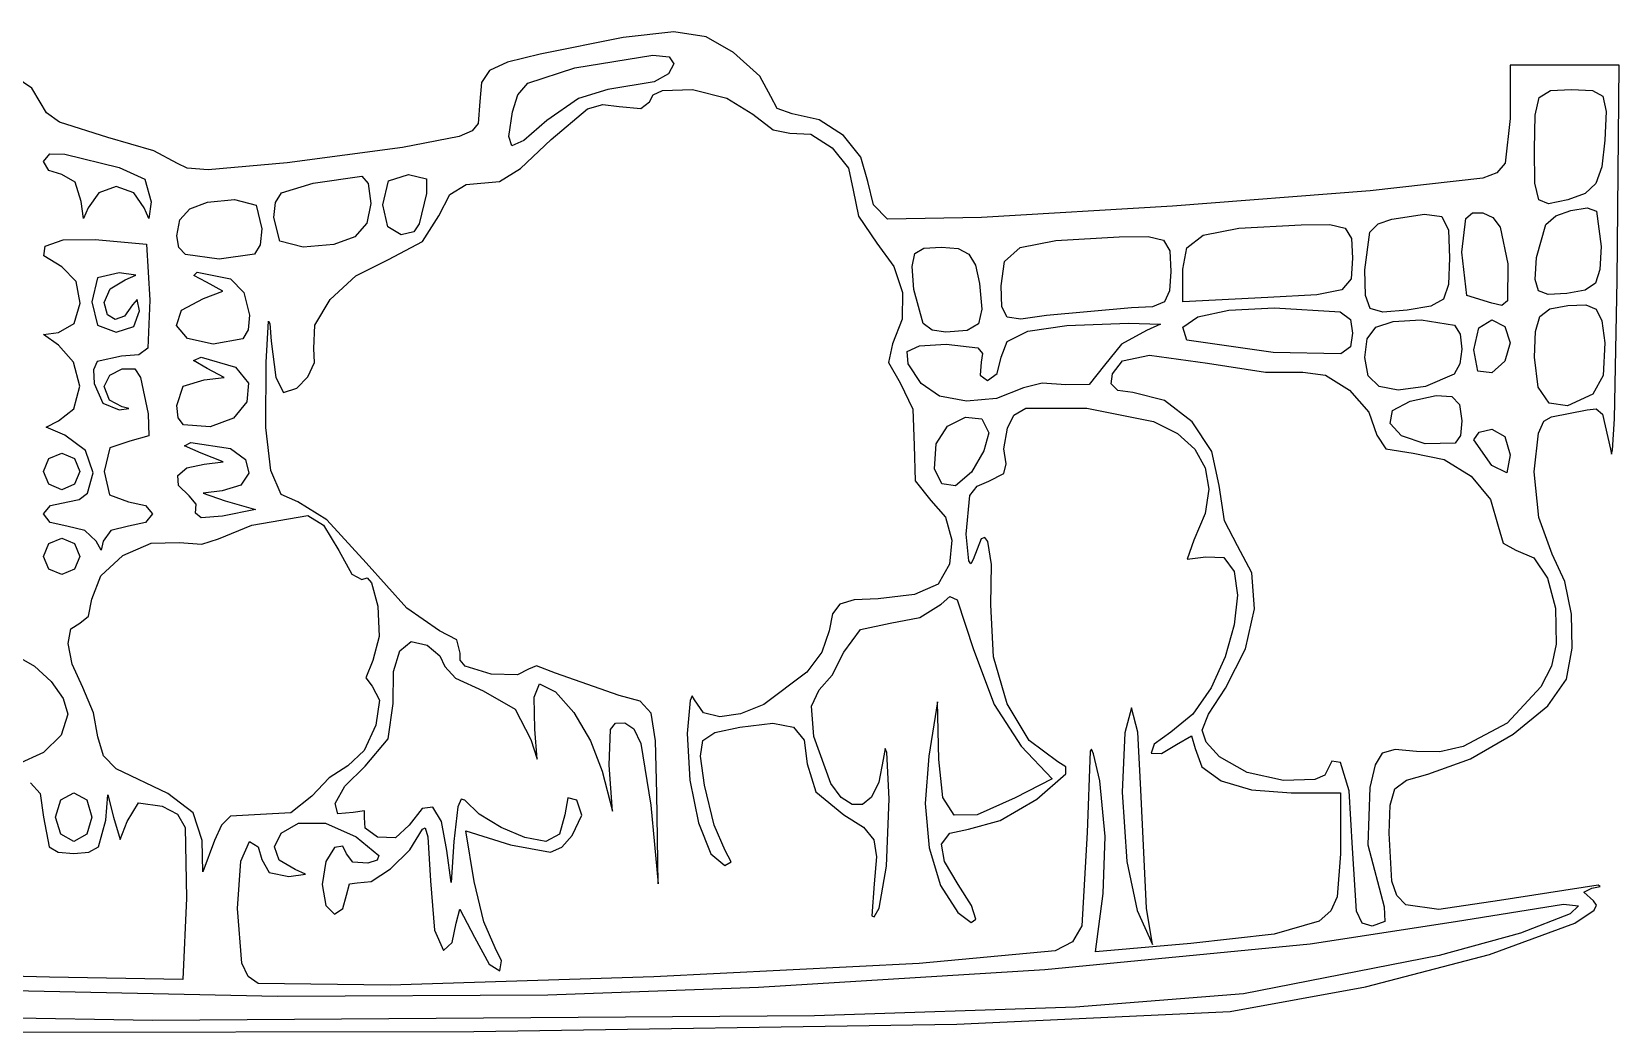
# Model space of a CAD drawing. Extents: x 1 to 276, y 11 to 133.
# Drawn here: x 229.32 to 275.52, y 14.91 to 44.01 of the extents above; entities that cross this region are included whole.
import ezdxf

# ---------------------------------------------------------------- set-up
doc = ezdxf.new("R2010")
doc.units = 0

msp = doc.modelspace()

# ---------------------------------------------------------------- linework, layer by layer
at = {"layer": 'Layer 1'}
for p, q in [((248.006197, 44.01132), (246.527649, 43.843128)), ((248.945921, 43.865386), (248.006197, 44.01132)), ((246.527649, 43.843128), (244.114262, 43.357138)), ((249.742835, 43.408996), (248.945921, 43.865386)), ((243.163498, 43.125412), (242.635108, 42.882607)), ((244.114262, 43.357138), (243.163498, 43.125412)), ((245.127441, 42.965554), (247.391746, 43.334516)), ((247.391746, 43.334516), (247.863598, 43.282409)), ((248.002934, 43.076679), (247.848649, 42.791469)), ((247.863598, 43.282409), (248.002934, 43.076679)), ((250.507173, 42.716096), (249.742835, 43.408996)), ((273.932117, 43.038932), (272.344616, 43.038932)), ((272.344616, 43.038932), (272.344616, 41.489531)), ((275.519618, 43.038932), (273.932117, 43.038932)), ((275.460351, 36.777123), (275.519618, 43.038932)), ((229.317152, 42.373126), (228.838049, 42.702619)), ((242.407351, 42.533374), (242.358486, 41.982362)), ((242.635108, 42.882607), (242.407351, 42.533374)), ((243.461408, 42.176318), (243.757383, 42.512367)), ((243.757383, 42.512367), (245.127441, 42.965554)), ((247.431698, 42.554744), (246.085233, 42.333376)), ((247.848649, 42.791469), (247.431698, 42.554744)), ((250.825158, 42.132998), (250.507173, 42.716096)), ((229.5597, 41.967545), (229.317152, 42.373126)), ((243.306753, 41.684264), (243.461408, 42.176318)), ((245.233494, 42.068572), (244.311112, 41.432028)), ((246.085233, 42.333376), (245.233494, 42.068572)), ((247.297378, 41.973895), (247.398827, 42.181641)), ((247.398827, 42.181641), (247.672078, 42.306135)), ((247.672078, 42.306135), (248.547403, 42.327555)), ((248.547403, 42.327555), (249.550191, 42.08254)), ((249.550191, 42.08254), (250.30728, 41.615473)), ((251.009352, 41.776163), (250.825158, 42.132998)), ((273.070098, 41.587151), (273.193179, 42.103453)), ((273.193179, 42.103453), (273.514367, 42.301328)), ((273.514367, 42.301328), (274.128614, 42.333376)), ((274.128614, 42.333376), (274.737349, 42.304514)), ((274.737349, 42.304514), (275.04641, 42.133439)), ((275.04641, 42.133439), (275.139108, 41.693415)), ((229.741838, 41.6536), (229.5597, 41.967545)), ((230.12172, 41.38136), (229.741838, 41.6536)), ((242.358486, 41.982362), (242.309147, 41.342963)), ((243.201697, 40.961384), (243.306753, 41.684264)), ((244.433173, 40.877108), (245.490273, 41.773606)), ((245.490273, 41.773606), (245.934056, 41.89172)), ((245.934056, 41.89172), (246.416139, 41.835606)), ((246.416139, 41.835606), (247.047258, 41.779206)), ((247.047258, 41.779206), (247.297378, 41.973895)), ((250.30728, 41.615473), (250.890334, 41.155847)), ((251.452045, 41.62782), (251.009352, 41.776163)), ((252.235746, 41.451712), (251.452045, 41.62782)), ((273.050172, 40.599825), (273.070098, 41.587151)), ((275.139108, 41.693415), (275.098754, 40.857706)), ((231.532788, 40.931436), (230.12172, 41.38136)), ((242.134518, 41.131499), (241.759513, 40.960276)), ((242.309147, 41.342963), (242.134518, 41.131499)), ((244.311112, 41.432028), (243.642857, 40.850578)), ((250.890334, 41.155847), (251.379725, 41.059495)), ((252.941429, 40.993922), (252.235746, 41.451712)), ((272.344616, 41.489531), (272.20055, 40.187648)), ((232.872771, 40.551274), (231.532788, 40.931436)), ((241.759513, 40.960276), (240.107162, 40.642809)), ((243.293392, 40.688593), (243.201697, 40.961384)), ((243.642857, 40.850578), (243.293392, 40.688593)), ((243.538043, 40.032734), (244.433173, 40.877108)), ((251.379725, 41.059495), (251.987126, 41.030672)), ((251.987126, 41.030672), (252.615991, 40.63841)), ((253.451254, 40.36025), (252.941429, 40.993922)), ((275.098754, 40.857706), (275.008432, 40.08112)), ((229.658478, 40.240344), (229.839894, 40.457126)), ((229.813921, 39.974482), (229.658478, 40.240344)), ((229.839894, 40.457126), (230.275839, 40.449541)), ((230.275839, 40.449541), (231.86334, 40.066425)), ((233.561614, 40.180372), (232.872771, 40.551274)), ((236.749669, 40.199069), (234.450791, 39.997236)), ((240.107162, 40.642809), (236.749669, 40.199069)), ((252.615991, 40.63841), (253.088422, 40.042353)), ((253.647382, 39.656497), (253.451254, 40.36025)), ((273.066521, 39.608541), (273.050172, 40.599825)), ((230.187645, 39.86393), (229.813921, 39.974482)), ((230.577068, 39.636653), (230.187645, 39.86393)), ((231.86334, 40.066425), (232.610392, 39.724494)), ((233.838886, 40.040765), (233.561614, 40.180372)), ((234.450791, 39.997236), (233.838886, 40.040765)), ((237.507788, 39.608872), (238.9189, 39.807486)), ((238.9189, 39.807486), (239.105829, 39.599347)), ((239.69876, 39.671137), (240.279565, 39.86393)), ((240.279565, 39.86393), (240.801456, 39.734901)), ((240.801456, 39.734901), (240.808732, 39.305835)), ((242.933161, 39.65826), (243.538043, 40.032734)), ((253.088422, 40.042353), (253.226518, 39.402144)), ((271.550865, 39.753863), (268.271188, 39.383457)), ((271.9593, 39.906842), (271.550865, 39.753863)), ((272.20055, 40.187648), (271.9593, 39.906842)), ((275.008432, 40.08112), (274.838139, 39.596965)), ((230.757734, 39.07018), (230.577068, 39.636653)), ((231.266043, 39.329736), (230.959876, 38.893791)), ((231.775146, 39.511152), (231.266043, 39.329736)), ((232.284249, 39.329736), (231.775146, 39.511152)), ((232.590416, 38.893791), (232.284249, 39.329736)), ((232.610392, 39.724494), (232.792558, 39.063477)), ((236.408097, 39.044614), (236.581702, 39.328589)), ((236.581702, 39.328589), (237.507788, 39.608872)), ((239.105829, 39.599347), (239.183484, 39.019732)), ((239.536262, 38.981985), (239.69876, 39.671137)), ((240.808732, 39.305835), (240.594596, 38.42389)), ((241.162216, 38.656724), (241.483773, 39.275981)), ((241.483773, 39.275981), (241.955614, 39.564774)), ((241.955614, 39.564774), (242.933161, 39.65826)), ((253.226518, 39.402144), (253.379006, 38.642965)), ((253.816274, 38.974092), (253.647382, 39.656497)), ((268.271188, 39.383457), (262.52116, 38.939563)), ((273.174614, 39.12195), (273.066521, 39.608541)), ((274.528543, 39.309793), (274.020311, 39.124155)), ((274.838139, 39.596965), (274.528543, 39.309793)), ((230.824806, 38.583787), (230.757734, 39.07018)), ((230.959876, 38.893791), (230.824806, 38.583787)), ((232.72575, 38.57898), (232.590416, 38.893791)), ((232.792558, 39.063477), (232.72575, 38.57898)), ((233.627776, 38.54045), (233.915318, 38.860188)), ((233.915318, 38.860188), (234.433642, 39.050148)), ((234.433642, 39.050148), (235.214731, 39.130505)), ((235.214731, 39.130505), (235.843646, 38.969505)), ((235.843646, 38.969505), (236.008482, 38.276429)), ((236.36126, 38.606982), (236.408097, 39.044614)), ((239.183484, 39.019732), (239.071008, 38.442439)), ((239.677417, 38.335167), (239.536262, 38.981985)), ((254.22488, 38.561826), (253.816274, 38.974092)), ((262.52116, 38.939563), (256.954488, 38.60481)), ((273.463021, 39.005379), (273.174614, 39.12195)), ((274.020311, 39.124155), (273.463021, 39.005379)), ((274.108506, 38.807713), (274.589508, 38.886988)), ((274.589508, 38.886988), (274.854543, 38.789456)), ((233.539036, 38.070759), (233.627776, 38.54045)), ((236.536943, 37.924312), (236.36126, 38.606982)), ((239.071008, 38.442439), (238.719449, 38.047079)), ((240.594596, 38.42389), (240.439153, 38.195158)), ((240.693462, 37.911171), (241.162216, 38.656724)), ((253.379006, 38.642965), (253.911965, 37.864737)), ((256.954488, 38.60481), (254.22488, 38.561826)), ((264.450012, 38.297491), (266.259195, 38.399901)), ((266.259195, 38.399901), (267.098151, 38.407017)), ((267.098151, 38.407017), (267.54635, 38.299668)), ((268.262886, 38.181532), (268.505079, 38.426382)), ((268.505079, 38.426382), (268.905031, 38.556535)), ((268.905031, 38.556535), (269.851468, 38.709833)), ((269.851468, 38.709833), (270.35142, 38.637277)), ((270.35142, 38.637277), (270.547102, 38.24345)), ((270.933504, 37.596626), (271.056712, 38.58242)), ((271.056712, 38.58242), (271.245746, 38.743248)), ((271.245746, 38.743248), (271.550865, 38.740332)), ((271.550865, 38.740332), (271.837795, 38.60949)), ((271.837795, 38.60949), (272.049517, 38.329654)), ((273.114025, 37.443167), (273.386899, 38.402988)), ((273.386899, 38.402988), (273.676099, 38.653438)), ((273.676099, 38.653438), (274.108506, 38.807713)), ((274.854543, 38.789456), (274.990451, 37.763137)), ((229.708837, 37.775176), (230.232988, 37.955076)), ((230.232988, 37.955076), (231.157784, 37.96422)), ((231.157784, 37.96422), (232.657091, 37.829459)), ((233.593898, 37.738277), (233.539036, 38.070759)), ((236.008482, 38.276429), (235.967709, 37.812691)), ((237.214277, 37.747262), (236.536943, 37.924312)), ((238.719449, 38.047079), (238.107605, 37.819929)), ((240.065429, 38.10004), (239.677417, 38.335167)), ((239.700304, 37.390251), (240.693462, 37.911171)), ((240.439153, 38.195158), (240.065429, 38.10004)), ((258.083036, 37.73465), (259.119807, 37.943803)), ((259.119807, 37.943803), (260.967525, 38.047123)), ((260.967525, 38.047123), (261.810351, 38.054631)), ((261.810351, 38.054631), (262.25812, 37.945259)), ((262.25812, 37.945259), (262.435418, 37.635464)), ((262.932835, 37.727148), (263.408882, 38.098673)), ((263.408882, 38.098673), (264.450012, 38.297491)), ((267.54635, 38.299668), (267.725798, 37.998313)), ((267.725798, 37.998313), (267.758502, 37.423412)), ((268.11128, 37.08792), (268.262886, 38.181532)), ((270.547102, 38.24345), (270.580726, 37.432937)), ((272.049517, 38.329654), (272.28041, 37.256195)), ((229.666625, 37.491096), (229.708837, 37.775176)), ((230.187645, 37.169412), (229.666625, 37.491096)), ((232.657091, 37.829459), (232.748813, 36.201036)), ((233.78823, 37.531009), (233.593898, 37.738277)), ((234.773759, 37.394484), (233.78823, 37.531009)), ((235.796859, 37.545738), (234.773759, 37.394484)), ((235.967709, 37.812691), (235.796859, 37.545738)), ((238.107605, 37.819929), (237.214277, 37.747262)), ((253.911965, 37.864737), (254.411422, 37.183732)), ((254.937838, 37.186626), (255.015146, 37.5576)), ((255.015146, 37.5576), (255.281433, 37.714724)), ((255.281433, 37.714724), (255.794742, 37.747262)), ((255.794742, 37.747262), (256.279547, 37.704896)), ((256.279547, 37.704896), (256.591844, 37.545914)), ((256.591844, 37.545914), (256.781374, 37.222494)), ((257.628614, 37.32481), (258.083036, 37.73465)), ((262.435418, 37.635464), (262.466832, 37.041706)), ((262.818904, 37.106617), (262.932835, 37.727148)), ((270.580726, 37.432937), (270.553, 36.664454)), ((271.080965, 36.33615), (270.933504, 37.596626)), ((273.076658, 36.807621), (273.114025, 37.443167)), ((274.990451, 37.763137), (274.959136, 37.0961)), ((230.605119, 36.750405), (230.187645, 37.169412)), ((231.86334, 37.000784), (231.233103, 36.851603)), ((232.349733, 36.933712), (231.86334, 37.000784)), ((234.038217, 36.920527), (234.12747, 37.017012)), ((234.12747, 37.017012), (235.097609, 36.82757)), ((238.752632, 36.909905), (239.700304, 37.390251)), ((254.411422, 37.183732), (254.660384, 36.423286)), ((254.991466, 36.512539), (254.937838, 37.186626)), ((256.781374, 37.222494), (256.897878, 36.686811)), ((257.52794, 36.619431), (257.628614, 37.32481)), ((262.466832, 37.041706), (262.433638, 36.472014)), ((262.817846, 36.159761), (262.818904, 37.106617)), ((267.758502, 37.423412), (267.719509, 36.827052)), ((268.133202, 36.338272), (268.11128, 37.08792)), ((272.28041, 37.256195), (272.264579, 36.183)), ((274.959136, 37.0961), (274.824072, 36.702775)), ((230.721266, 36.113415), (230.605119, 36.750405)), ((231.233103, 36.851603), (231.06959, 36.159761)), ((231.422368, 36.134008), (231.603784, 36.536704)), ((231.603784, 36.536704), (232.039729, 36.798642)), ((232.039729, 36.798642), (232.349733, 36.933712)), ((234.401931, 36.7235), (234.038217, 36.920527)), ((234.881048, 36.464164), (234.401931, 36.7235)), ((235.097609, 36.82757), (235.49175, 36.428313)), ((237.997709, 36.224804), (238.752632, 36.909905)), ((255.261826, 35.521056), (254.991466, 36.512539)), ((256.897878, 36.686811), (256.96947, 35.941143)), ((257.553472, 36.010442), (257.52794, 36.619431)), ((267.448675, 36.50857), (266.715216, 36.360878)), ((267.719509, 36.827052), (267.448675, 36.50857)), ((270.553, 36.664454), (270.403896, 36.23649)), ((273.166721, 36.474395), (273.076658, 36.807621)), ((274.824072, 36.702775), (274.523577, 36.498494)), ((275.377228, 32.751705), (275.460351, 36.777123)), ((230.548553, 35.528878), (230.721266, 36.113415)), ((231.06959, 36.159761), (231.228296, 35.476298)), ((231.517061, 35.77778), (231.422368, 36.134008)), ((232.247163, 36.071567), (232.015746, 35.74001)), ((232.3836, 36.220439), (232.247163, 36.071567)), ((232.452833, 35.895178), (232.3836, 36.220439)), ((232.748813, 36.201036), (232.69453, 34.809459)), ((233.672303, 35.912067), (234.313736, 36.252189)), ((234.313736, 36.252189), (234.881048, 36.464164)), ((235.49175, 36.428313), (235.655704, 35.769236)), ((237.551423, 35.473492), (237.997709, 36.224804)), ((254.660384, 36.423286), (254.648467, 35.650669)), ((262.28277, 36.152617), (261.937301, 36.012212)), ((262.433638, 36.472014), (262.28277, 36.152617)), ((265.28835, 36.276883), (262.817846, 36.159761)), ((266.715216, 36.360878), (265.28835, 36.276883)), ((268.272632, 35.963043), (268.133202, 36.338272)), ((270.403896, 36.23649), (270.034526, 36.027602)), ((271.810863, 36.112842), (271.080965, 36.33615)), ((272.10395, 36.050538), (271.810863, 36.112842)), ((272.264579, 36.183), (272.10395, 36.050538)), ((273.450922, 36.364411), (273.166721, 36.474395)), ((273.99597, 36.398592), (273.450922, 36.364411)), ((273.499633, 35.947416), (274.020311, 36.048283)), ((274.523577, 36.498494), (273.99597, 36.398592)), ((274.020311, 36.048283), (274.543294, 36.072272)), ((274.543294, 36.072272), (274.850839, 35.946507)), ((231.743616, 35.644264), (231.517061, 35.77778)), ((232.015746, 35.74001), (231.743616, 35.644264)), ((232.28835, 35.439653), (232.452833, 35.895178)), ((233.528585, 35.470609), (233.672303, 35.912067)), ((235.655704, 35.769236), (235.614264, 35.340864)), ((236.138657, 34.395871), (236.209345, 35.59633)), ((236.209345, 35.59633), (236.246359, 35.528503)), ((254.648467, 35.650669), (254.365285, 34.933152)), ((256.96947, 35.941143), (256.870274, 35.515191)), ((257.706269, 35.713365), (257.553472, 36.010442)), ((258.100631, 35.653684), (257.706269, 35.713365)), ((258.850857, 35.756889), (258.100631, 35.653684)), ((261.320303, 35.979491), (258.850857, 35.756889)), ((261.937301, 36.012212), (261.320303, 35.979491)), ((262.822383, 35.418718), (263.25022, 35.716936)), ((263.25022, 35.716936), (264.159136, 35.912894)), ((264.159136, 35.912894), (265.486259, 35.983372)), ((265.486259, 35.983372), (267.398272, 35.866558)), ((267.398272, 35.866558), (267.694423, 35.644788)), ((267.694423, 35.644788), (267.758502, 35.246772)), ((268.640067, 35.857359), (268.272632, 35.963043)), ((268.433366, 35.416017), (268.936681, 35.584391)), ((269.346003, 35.916344), (268.640067, 35.857359)), ((268.936681, 35.584391), (269.757695, 35.630594)), ((270.034526, 36.027602), (269.346003, 35.916344)), ((269.757695, 35.630594), (270.723822, 35.478326)), ((271.428099, 35.397231), (271.815449, 35.630594)), ((271.815449, 35.630594), (272.189173, 35.434405)), ((273.078725, 35.296949), (273.207158, 35.730033)), ((273.207158, 35.730033), (273.499633, 35.947416)), ((274.850839, 35.946507), (275.013789, 35.599814)), ((275.013789, 35.599814), (275.102987, 34.961021)), ((229.65839, 35.206643), (230.09945, 35.267233)), ((230.09945, 34.896816), (229.65839, 35.206643)), ((230.09945, 35.267233), (230.548553, 35.528878)), ((231.228296, 35.476298), (231.775146, 35.277816)), ((231.775146, 35.277816), (232.28835, 35.439653)), ((233.848351, 35.088154), (233.528585, 35.470609)), ((235.614264, 35.340864), (235.457002, 35.083612)), ((236.246359, 35.528503), (236.284002, 35.013233)), ((237.529661, 34.79451), (237.551423, 35.473492)), ((255.524122, 35.330446), (255.261826, 35.521056)), ((255.920331, 35.277816), (255.524122, 35.330446)), ((256.540492, 35.322801), (255.920331, 35.277816)), ((256.870274, 35.515191), (256.540492, 35.322801)), ((257.703045, 35.003537), (258.303567, 35.29938)), ((258.303567, 35.29938), (259.442317, 35.467759)), ((259.442317, 35.467759), (261.232109, 35.538872)), ((261.761276, 35.319444), (261.037772, 34.923142)), ((261.232109, 35.538872), (262.171777, 35.506416)), ((262.171777, 35.506416), (261.761276, 35.319444)), ((262.938496, 35.041455), (262.822383, 35.418718)), ((267.758502, 35.246772), (267.701539, 34.844726)), ((268.180612, 35.080823), (268.433366, 35.416017)), ((270.723822, 35.478326), (270.891617, 35.219084)), ((270.891617, 35.219084), (270.933504, 34.776518)), ((271.286282, 34.759585), (271.428099, 35.397231)), ((272.189173, 35.434405), (272.344616, 34.962785)), ((273.050172, 34.548977), (273.078725, 35.296949)), ((230.535528, 34.396488), (230.09945, 34.896816)), ((232.69453, 34.809459), (232.433248, 34.61031)), ((234.59737, 34.925038), (233.848351, 35.088154)), ((235.457002, 35.083612), (234.59737, 34.925038)), ((236.284002, 35.013233), (236.421541, 33.954281)), ((237.544885, 34.387399), (237.529661, 34.79451)), ((254.365285, 34.933152), (254.251117, 34.390403)), ((254.795674, 34.707242), (255.153898, 34.87926)), ((254.821626, 34.356961), (254.795674, 34.707242)), ((255.153898, 34.87926), (255.929503, 34.925038)), ((255.929503, 34.925038), (256.851885, 34.813384)), ((256.851885, 34.813384), (256.98911, 34.650599)), ((257.52794, 34.550035), (257.703045, 35.003537)), ((261.037772, 34.923142), (260.536784, 34.309088)), ((265.44322, 34.680916), (262.938496, 35.041455)), ((267.413662, 34.64502), (265.44322, 34.680916)), ((267.701539, 34.844726), (267.413662, 34.64502)), ((268.11128, 34.53416), (268.180612, 35.080823)), ((270.933504, 34.776518), (270.883663, 34.353571)), ((271.407461, 34.134903), (271.286282, 34.759585)), ((272.344616, 34.962785), (272.189173, 34.431502)), ((275.102987, 34.961021), (275.056376, 34.011211)), ((230.716812, 33.698782), (230.535528, 34.396488)), ((231.219124, 34.418008), (231.114641, 34.175484)), ((231.930368, 34.57226), (231.219124, 34.418008)), ((231.587165, 34.023657), (231.950433, 34.211544)), ((232.433248, 34.61031), (231.930368, 34.57226)), ((231.950433, 34.211544), (232.315486, 34.204963)), ((232.315486, 34.204963), (232.485641, 33.954899)), ((234.027457, 34.450948), (234.244592, 34.541921)), ((234.420981, 34.219482), (234.027457, 34.450948)), ((234.244592, 34.541921), (235.249304, 34.260051)), ((234.913327, 33.955825), (234.420981, 34.219482)), ((235.249304, 34.260051), (235.620476, 33.791843)), ((236.133261, 32.504226), (236.138657, 34.395871)), ((237.355124, 33.9702), (237.544885, 34.387399)), ((254.251117, 34.390403), (254.587535, 33.802146)), ((255.198547, 33.776393), (254.821626, 34.356961)), ((256.95009, 34.395871), (256.92125, 34.022147)), ((256.98911, 34.650599), (256.95009, 34.395871)), ((257.413243, 34.067346), (257.52794, 34.550035)), ((260.536784, 34.309088), (260.095238, 33.755711)), ((260.775234, 34.062209), (261.064539, 34.439968)), ((261.064539, 34.439968), (261.85216, 34.607626)), ((261.85216, 34.607626), (263.534338, 34.367296)), ((263.534338, 34.367296), (265.220882, 34.112193)), ((268.214032, 34.001344), (268.11128, 34.53416)), ((270.883663, 34.353571), (270.713106, 34.053588)), ((272.189173, 34.431502), (271.815449, 34.091776)), ((273.157648, 33.676904), (273.050172, 34.548977)), ((231.114641, 34.175484), (231.13309, 33.77851)), ((231.13309, 33.77851), (231.38074, 33.204716)), ((231.422368, 33.690315), (231.587165, 34.023657)), ((232.485641, 33.954899), (232.702952, 32.896565)), ((233.726229, 33.700634), (234.332786, 33.891398)), ((234.332786, 33.891398), (234.913327, 33.955825)), ((235.620476, 33.791843), (235.577872, 33.246476)), ((236.421541, 33.954281), (236.643482, 33.513926)), ((237.031086, 33.645011), (237.355124, 33.9702)), ((254.587535, 33.802146), (254.95857, 33.035427)), ((255.735243, 33.413142), (255.198547, 33.776393)), ((256.92125, 34.022147), (257.137415, 33.866704)), ((257.137415, 33.866704), (257.413243, 34.067346)), ((258.725798, 33.794473), (258.181285, 33.658212)), ((259.410011, 33.736529), (258.725798, 33.794473)), ((260.095238, 33.755711), (259.410011, 33.736529)), ((260.73209, 33.769778), (260.775234, 34.062209)), ((260.929255, 33.580932), (260.73209, 33.769778)), ((265.220882, 34.112193), (266.315287, 34.10871)), ((266.315287, 34.10871), (266.969079, 34.024065)), ((266.969079, 34.024065), (267.67238, 33.58263)), ((268.532982, 33.688463), (268.214032, 34.001344)), ((270.713106, 34.053588), (269.883637, 33.692079)), ((271.815449, 34.091776), (271.407461, 34.134903)), ((275.056376, 34.011211), (274.750209, 33.467007)), ((230.546376, 33.046142), (230.716812, 33.698782)), ((231.577811, 33.299305), (231.422368, 33.690315)), ((231.951535, 33.102234), (231.577811, 33.299305)), ((233.539036, 33.137865), (233.726229, 33.700634)), ((236.643482, 33.513926), (237.031086, 33.645011)), ((256.521641, 33.26804), (255.735243, 33.413142)), ((257.392176, 33.347569), (256.521641, 33.26804)), ((258.181285, 33.658212), (257.392176, 33.347569)), ((261.360873, 33.513926), (260.929255, 33.580932)), ((262.28191, 33.281043), (261.360873, 33.513926)), ((263.088515, 32.668185), (262.28191, 33.281043)), ((267.67238, 33.58263), (268.234328, 32.946857)), ((269.08417, 33.58791), (268.532982, 33.688463)), ((268.920933, 32.990343), (269.434197, 33.270862)), ((269.883637, 33.692079), (269.08417, 33.58791)), ((269.434197, 33.270862), (270.193084, 33.430753)), ((270.193084, 33.430753), (270.650179, 33.405403)), ((270.650179, 33.405403), (270.874111, 33.168319)), ((273.478444, 33.204848), (273.157648, 33.676904)), ((274.750209, 33.467007), (274.010114, 33.134364)), ((230.09945, 32.695128), (230.546376, 33.046142)), ((231.38074, 33.204716), (231.86334, 33.01404)), ((231.86334, 33.01404), (232.143975, 33.052184)), ((232.143975, 33.052184), (231.951535, 33.102234)), ((232.702952, 32.896565), (232.726324, 32.25958)), ((233.580686, 32.78125), (233.539036, 33.137865)), ((235.577872, 33.246476), (235.185159, 32.77301)), ((254.95857, 33.035427), (254.997816, 31.980047)), ((257.71209, 32.479934), (257.898759, 32.860708)), ((257.898759, 32.860708), (258.249239, 33.060209)), ((258.249239, 33.060209), (260.025961, 33.06237)), ((260.025961, 33.06237), (261.96839, 32.677506)), ((268.234328, 32.946857), (268.464058, 32.279203)), ((268.849953, 32.614739), (268.920933, 32.990343)), ((270.874111, 33.168319), (270.933504, 32.693012)), ((273.326516, 32.680048), (273.550411, 32.80837)), ((274.010114, 33.134364), (273.478444, 33.204848)), ((273.550411, 32.80837), (274.585815, 33.013687)), ((274.585815, 33.013687), (274.848579, 33.045779)), ((274.848579, 33.045779), (275.0364, 32.886246)), ((275.0364, 32.886246), (275.261032, 31.867158)), ((229.739441, 32.513933), (230.09945, 32.695128)), ((230.275839, 32.275322), (229.739441, 32.513933)), ((233.730683, 32.575448), (233.580686, 32.78125)), ((234.506, 32.520503), (233.730683, 32.575448)), ((235.185159, 32.77301), (234.506, 32.520503)), ((236.272757, 31.2494), (236.133261, 32.504226)), ((255.640225, 32.020617), (255.973225, 32.539614)), ((255.973225, 32.539614), (256.490508, 32.798889)), ((256.490508, 32.798889), (256.966384, 32.75052)), ((256.966384, 32.75052), (257.175162, 32.346584)), ((257.175162, 32.346584), (257.026642, 31.819357)), ((257.607227, 31.876154), (257.71209, 32.479934)), ((261.96839, 32.677506), (262.663036, 32.323841)), ((263.660567, 31.804039), (263.088515, 32.668185)), ((269.181338, 32.256399), (268.849953, 32.614739)), ((270.933504, 32.693012), (270.897124, 32.270064)), ((271.286282, 32.145853), (271.441725, 32.364619)), ((271.441725, 32.364619), (271.815449, 32.455592)), ((271.815449, 32.455592), (272.194068, 32.24269)), ((273.167697, 32.332787), (273.326516, 32.680048)), ((275.320006, 31.836274), (275.377228, 32.751705)), ((230.879823, 31.830183), (230.275839, 32.275322)), ((231.585307, 31.910418), (231.422368, 31.220869)), ((232.169199, 32.102814), (231.585307, 31.910418)), ((232.726324, 32.25958), (232.169199, 32.102814)), ((233.764329, 31.964878), (233.951081, 32.067536)), ((234.244592, 31.750036), (233.764329, 31.964878)), ((233.951081, 32.067536), (235.097609, 31.888678)), ((235.097609, 31.888678), (235.541801, 31.566211)), ((254.997816, 31.980047), (255.030184, 30.95192)), ((255.587303, 31.294809), (255.640225, 32.020617)), ((262.663036, 32.323841), (263.165685, 31.872053)), ((268.464058, 32.279203), (268.728641, 31.882328)), ((268.728641, 31.882328), (269.522392, 31.750036)), ((269.87517, 32.027672), (269.181338, 32.256399)), ((270.748296, 32.043106), (269.87517, 32.027672)), ((270.897124, 32.270064), (270.748296, 32.043106)), ((271.815449, 31.397258), (271.286282, 32.145853)), ((272.194068, 32.24269), (272.344616, 31.706997)), ((273.044307, 31.207684), (273.167697, 32.332787)), ((229.658478, 31.220869), (229.813921, 31.594593)), ((229.813921, 31.594593), (230.187645, 31.750036)), ((230.187645, 31.750036), (230.561369, 31.594593)), ((230.561369, 31.594593), (230.716812, 31.220869)), ((231.10403, 31.180388), (230.879823, 31.830183)), ((233.829494, 31.327413), (234.332786, 31.432536)), ((234.891543, 31.502254), (234.244592, 31.750036)), ((234.332786, 31.432536), (234.891543, 31.502254)), ((235.541801, 31.566211), (235.634096, 31.167114)), ((257.026642, 31.819357), (256.669631, 31.200055)), ((257.677518, 31.44065), (257.607227, 31.876154)), ((257.609476, 31.163498), (257.677518, 31.44065)), ((263.165685, 31.872053), (263.470625, 31.329166)), ((263.877944, 30.817291), (263.660567, 31.804039)), ((269.522392, 31.750036), (270.420063, 31.565555)), ((270.420063, 31.565555), (271.212066, 31.081698)), ((272.344616, 31.706997), (272.245794, 31.179859)), ((275.261032, 31.867158), (275.290331, 31.723358)), ((275.290331, 31.723358), (275.320006, 31.836274)), ((229.813921, 30.847145), (229.658478, 31.220869)), ((230.716812, 31.220869), (230.561369, 30.847145)), ((230.93619, 30.59396), (231.10403, 31.180388)), ((231.422368, 31.220869), (231.581074, 30.537406)), ((233.572197, 31.102997), (233.829494, 31.327413)), ((233.586363, 30.813162), (233.572197, 31.102997)), ((235.634096, 31.167114), (235.399234, 30.820736)), ((236.574773, 30.553573), (236.272757, 31.2494)), ((255.806339, 30.86421), (255.587303, 31.294809)), ((256.669631, 31.200055), (256.19967, 30.806675)), ((257.171281, 30.941116), (257.609476, 31.163498)), ((263.470625, 31.329166), (263.572141, 30.702203)), ((271.212066, 31.081698), (271.776594, 30.402843)), ((272.245794, 31.179859), (271.815449, 31.397258)), ((273.178291, 29.885533), (273.044307, 31.207684)), ((230.187645, 30.691702), (229.813921, 30.847145)), ((230.561369, 30.847145), (230.187645, 30.691702)), ((230.701419, 30.408267), (230.93619, 30.59396)), ((231.581074, 30.537406), (232.127924, 30.338924)), ((233.897458, 30.511785), (233.586363, 30.813162)), ((234.100394, 30.273704), (233.897458, 30.511785)), ((234.861953, 30.656424), (234.308224, 30.59019)), ((234.308224, 30.59019), (234.950148, 30.36891)), ((235.399234, 30.820736), (234.861953, 30.656424)), ((237.056938, 30.338924), (236.574773, 30.553573)), ((255.030184, 30.95192), (255.486414, 30.373849)), ((256.19967, 30.806675), (255.806339, 30.86421)), ((256.510528, 29.401946), (256.619845, 30.520516)), ((256.619845, 30.520516), (256.828475, 30.790612)), ((256.828475, 30.790612), (257.171281, 30.941116)), ((263.572141, 30.702203), (263.46452, 29.998188)), ((264.033387, 29.790134), (263.877944, 30.817291)), ((229.658478, 29.986146), (229.865735, 30.235295)), ((229.865735, 30.235295), (230.364034, 30.338924)), ((230.364034, 30.338924), (230.701419, 30.408267)), ((232.127924, 30.338924), (232.626223, 30.235295)), ((232.626223, 30.235295), (232.83348, 29.986146)), ((234.084784, 30.012604), (234.100394, 30.273704)), ((235.832093, 30.116321), (234.872537, 29.925821)), ((234.950148, 30.36891), (235.832093, 30.116321)), ((237.906075, 29.818621), (237.056938, 30.338924)), ((255.486414, 30.373849), (255.910833, 29.892263)), ((271.776594, 30.402843), (271.991838, 29.633368)), ((229.85718, 29.736997), (229.658478, 29.986146)), ((230.334753, 29.633368), (229.85718, 29.736997)), ((230.86445, 29.503766), (230.334753, 29.633368)), ((232.127924, 29.633368), (231.621379, 29.503766)), ((232.626223, 29.736997), (232.127924, 29.633368)), ((232.83348, 29.986146), (232.626223, 29.736997)), ((234.245298, 29.872772), (234.084784, 30.012604)), ((234.872537, 29.925821), (234.245298, 29.872772)), ((234.755415, 29.26154), (235.726171, 29.655814)), ((235.726171, 29.655814), (237.348333, 29.938168)), ((237.348333, 29.938168), (237.80324, 29.659518)), ((237.80324, 29.659518), (238.253914, 28.921815)), ((239.052603, 28.560923), (237.906075, 29.818621)), ((255.910833, 29.892263), (256.095441, 29.223881)), ((263.46452, 29.998188), (263.142049, 29.224146)), ((264.407111, 29.053754), (264.033387, 29.790134)), ((271.991838, 29.633368), (272.143621, 29.135069)), ((273.567697, 28.818804), (273.178291, 29.885533)), ((229.658478, 28.751423), (229.813921, 29.125147)), ((229.813921, 29.125147), (230.187645, 29.28059)), ((230.187645, 29.28059), (230.561369, 29.125147)), ((230.561369, 29.125147), (230.716812, 28.751423)), ((231.188829, 29.192396), (230.86445, 29.503766)), ((231.336643, 28.927812), (231.188829, 29.192396)), ((231.394499, 29.192396), (231.336643, 28.927812)), ((231.621379, 29.503766), (231.394499, 29.192396)), ((231.965205, 28.773339), (232.791532, 29.139991)), ((232.791532, 29.139991), (233.609592, 29.15994)), ((233.609592, 29.15994), (234.265715, 29.106229)), ((234.265715, 29.106229), (234.755415, 29.26154)), ((256.095441, 29.223881), (256.027305, 28.522029)), ((256.586861, 28.625525), (256.510528, 29.401946)), ((256.952344, 29.263519), (256.71267, 28.663229)), ((257.055514, 29.303742), (256.952344, 29.263519)), ((257.14178, 29.185384), (257.055514, 29.303742)), ((257.246219, 28.51703), (257.14178, 29.185384)), ((263.142049, 29.224146), (262.946698, 28.668608)), ((272.143621, 29.135069), (272.508658, 28.927812)), ((229.813921, 28.377699), (229.658478, 28.751423)), ((230.716812, 28.751423), (230.561369, 28.377699)), ((231.326071, 28.187149), (231.965205, 28.773339)), ((238.253914, 28.921815), (238.635752, 28.236014)), ((256.71267, 28.663229), (256.646905, 28.530457)), ((262.946698, 28.668608), (263.483185, 28.738017)), ((263.483185, 28.738017), (264.012841, 28.717031)), ((264.012841, 28.717031), (264.313388, 28.310566)), ((264.828934, 28.274594), (264.407111, 29.053754)), ((272.508658, 28.927812), (273.031067, 28.708026)), ((273.031067, 28.708026), (273.429849, 28.113821)), ((273.932883, 28.024028), (273.567697, 28.818804)), ((230.187645, 28.222256), (229.813921, 28.377699)), ((230.561369, 28.377699), (230.187645, 28.222256)), ((231.06959, 27.508586), (231.326071, 28.187149)), ((238.635752, 28.236014), (238.925251, 28.081498)), ((240.237893, 27.247927), (239.052603, 28.560923)), ((256.027305, 28.522029), (255.693494, 27.940034)), ((256.646905, 28.530457), (256.586861, 28.625525)), ((257.230901, 27.346661), (257.246219, 28.51703)), ((264.313388, 28.310566), (264.405617, 27.623288)), ((264.903822, 27.230024), (264.828934, 28.274594)), ((238.925251, 28.081498), (239.07684, 28.127696)), ((239.07684, 28.127696), (239.209738, 27.980724)), ((239.209738, 27.980724), (239.393255, 27.29886)), ((255.693494, 27.940034), (255.007606, 27.641054)), ((273.429849, 28.113821), (273.66287, 27.242928)), ((274.132539, 27.072817), (273.932883, 28.024028)), ((230.965961, 27.016064), (231.06959, 27.508586)), ((239.393255, 27.29886), (239.423379, 26.419086)), ((252.839917, 27.358391), (252.625687, 27.075573)), ((253.253445, 27.48656), (252.839917, 27.358391)), ((253.952888, 27.5167), (253.253445, 27.48656)), ((255.007606, 27.641054), (253.952888, 27.5167)), ((255.159256, 26.973951), (255.784864, 27.365358)), ((255.784864, 27.365358), (256.040942, 27.588143)), ((256.040942, 27.588143), (256.24837, 27.491079)), ((256.24837, 27.491079), (256.724312, 26.047027)), ((257.311919, 25.828883), (257.230901, 27.346661)), ((264.405617, 27.623288), (264.310318, 26.759859)), ((230.451143, 26.64869), (230.716812, 26.811144)), ((230.716812, 26.811144), (230.965961, 27.016064)), ((241.183735, 26.588188), (240.237893, 27.247927)), ((252.625687, 27.075573), (252.524137, 26.581486)), ((253.43351, 26.622099), (254.30108, 26.811144)), ((254.30108, 26.811144), (255.159256, 26.973951)), ((264.643748, 26.062356), (264.903822, 27.230024)), ((273.66287, 27.242928), (273.687995, 26.193077)), ((274.153138, 26.083639), (274.132539, 27.072817)), ((230.379512, 26.221652), (230.451143, 26.64869)), ((239.423379, 26.419086), (239.24769, 25.724588)), ((241.687458, 26.319592), (241.183735, 26.588188)), ((252.524137, 26.581486), (252.313693, 25.965368)), ((252.954879, 25.963418), (253.43351, 26.622099)), ((264.310318, 26.759859), (264.048281, 25.824943)), ((230.497786, 25.620518), (230.379512, 26.221652)), ((239.845885, 25.401586), (240.026403, 26.008398)), ((240.026403, 26.008398), (240.357932, 26.271515)), ((240.357932, 26.271515), (240.826018, 26.166266)), ((240.826018, 26.166266), (241.19789, 25.859834)), ((241.784516, 25.940135), (241.687458, 26.319592)), ((241.781154, 25.735557), (241.784516, 25.940135)), ((252.313693, 25.965368), (251.878349, 25.379466)), ((252.611053, 25.29314), (252.954879, 25.963418)), ((256.724312, 26.047027), (257.328885, 24.446561)), ((264.060683, 24.913904), (264.643748, 26.062356)), ((273.687995, 26.193077), (273.544273, 25.559827)), ((273.981153, 25.17496), (274.153138, 26.083639)), ((228.871078, 25.853705), (229.396799, 25.557299)), ((229.396799, 25.557299), (229.877509, 25.113091)), ((230.801831, 24.935776), (230.497786, 25.620518)), ((239.24769, 25.724588), (239.042593, 25.221615)), ((241.19789, 25.859834), (241.337194, 25.544671)), ((241.337194, 25.544671), (241.653812, 25.20521)), ((241.934888, 25.562663), (241.781154, 25.735557)), ((242.690097, 25.328065), (241.934888, 25.562663)), ((243.769598, 25.47341), (243.452495, 25.305223)), ((244.002828, 25.562927), (243.769598, 25.47341)), ((244.563348, 25.351349), (244.002828, 25.562927)), ((257.705211, 24.463539), (257.311919, 25.828883)), ((264.048281, 25.824943), (263.640298, 24.923203)), ((273.544273, 25.559827), (273.239498, 24.952561)), ((229.877509, 25.113091), (230.228242, 24.617091)), ((239.042593, 25.221615), (239.222995, 24.975287)), ((239.222995, 24.975287), (239.437743, 24.572509)), ((239.830832, 24.475754), (239.845885, 25.401586)), ((241.653812, 25.20521), (242.451972, 24.839821)), ((243.452495, 25.305223), (242.690097, 25.328065)), ((243.936815, 24.658581), (244.08992, 25.047254)), ((244.08992, 25.047254), (244.557054, 24.811857)), ((246.415433, 24.707882), (244.563348, 25.351349)), ((251.878349, 25.379466), (250.62306, 24.446694)), ((252.237328, 24.871571), (252.611053, 25.29314)), ((273.239498, 24.952561), (272.260611, 23.903239)), ((273.439881, 24.402673), (273.981153, 25.17496)), ((230.228242, 24.617091), (230.364034, 24.165309)), ((231.111879, 24.196353), (230.801831, 24.935776)), ((239.437743, 24.572509), (239.329137, 23.844325)), ((242.451972, 24.839821), (243.388862, 24.307831)), ((243.956218, 23.724337), (243.936815, 24.658581)), ((244.557054, 24.811857), (245.090399, 24.207598)), ((247.027696, 24.541525), (246.415433, 24.707882)), ((247.345841, 24.189033), (247.027696, 24.541525)), ((248.474642, 24.556672), (248.396634, 23.600511)), ((248.536582, 24.699409), (248.474642, 24.556672)), ((248.604773, 24.575943), (248.536582, 24.699409)), ((248.866497, 24.201542), (248.604773, 24.575943)), ((252.011947, 24.394218), (252.237328, 24.871571)), ((255.675855, 24.518087), (255.421503, 22.94258)), ((255.719953, 22.842392), (255.675855, 24.518087)), ((263.640298, 24.923203), (263.107159, 24.159303)), ((263.566744, 24.15827), (264.060683, 24.913904)), ((230.364034, 24.165309), (230.174085, 23.553636)), ((231.242804, 23.500322), (231.111879, 24.196353)), ((239.693645, 23.442511), (239.830832, 24.475754)), ((243.388862, 24.307831), (243.845798, 23.428709)), ((245.090399, 24.207598), (245.580088, 23.387373)), ((247.472361, 23.383707), (247.345841, 24.189033)), ((249.338469, 24.079931), (248.866497, 24.201542)), ((249.948165, 24.174013), (249.338469, 24.079931)), ((250.62306, 24.446694), (249.948165, 24.174013)), ((252.079989, 23.514434), (252.011947, 24.394218)), ((257.328885, 24.446561), (258.109671, 23.228683)), ((258.348006, 23.397901), (257.705211, 24.463539)), ((261.320303, 24.341698), (261.133508, 23.623001)), ((261.509084, 23.642139), (261.320303, 24.341698)), ((263.107159, 24.159303), (262.469654, 23.637906)), ((263.383658, 23.69801), (263.566744, 24.15827)), ((272.429106, 23.577404), (273.439881, 24.402673)), ((239.329137, 23.844325), (238.991865, 23.102979)), ((244.023245, 22.848918), (243.956218, 23.724337)), ((246.120511, 22.67835), (246.157508, 23.717722)), ((246.157508, 23.717722), (246.310465, 23.899237)), ((246.310465, 23.899237), (246.573125, 23.909898)), ((246.573125, 23.909898), (246.839152, 23.739495)), ((246.839152, 23.739495), (247.045318, 23.312909)), ((248.396634, 23.600511), (248.470051, 22.239973)), ((248.851233, 23.39493), (249.2004, 23.625823)), ((249.2004, 23.625823), (249.925574, 23.786073)), ((249.925574, 23.786073), (250.884855, 23.901277)), ((250.884855, 23.901277), (251.485294, 23.786425)), ((251.485294, 23.786425), (251.795353, 23.40408)), ((261.133508, 23.623001), (261.05572, 21.895183)), ((261.591237, 21.960447), (261.509084, 23.642139)), ((262.469654, 23.637906), (261.984893, 23.288876)), ((263.494987, 23.348281), (263.383658, 23.69801)), ((272.260611, 23.903239), (270.978974, 23.219638)), ((271.186556, 22.861673), (272.429106, 23.577404)), ((230.174085, 23.553636), (229.656979, 23.04568)), ((231.400496, 22.953032), (231.242804, 23.500322)), ((238.991865, 23.102979), (238.520614, 22.660711)), ((239.015914, 22.647658), (239.693645, 23.442511)), ((243.845798, 23.428709), (244.023245, 22.848918)), ((245.580088, 23.387373), (245.916252, 22.504077)), ((247.045318, 23.312909), (247.333361, 21.516299)), ((247.50975, 21.858846), (247.472361, 23.383707)), ((248.783119, 22.936363), (248.851233, 23.39493)), ((251.795353, 23.40408), (251.883492, 22.716803)), ((252.573107, 22.140865), (252.079989, 23.514434)), ((254.152444, 23.161126), (254.096116, 22.842392)), ((254.203845, 23.051236), (254.152444, 23.161126)), ((258.109671, 23.228683), (259.015605, 22.282886)), ((259.17753, 22.779244), (258.348006, 23.397901)), ((260.162144, 23.13899), (260.11883, 23.084794)), ((260.220937, 23.00484), (260.162144, 23.13899)), ((261.984893, 23.288876), (261.898859, 23.027953)), ((262.196825, 23.01931), (262.634754, 23.276308)), ((262.634754, 23.276308), (263.069862, 23.530529)), ((263.069862, 23.530529), (263.172388, 23.162714)), ((263.172388, 23.162714), (263.371697, 22.631871)), ((263.884294, 22.924236), (263.494987, 23.348281)), ((268.993479, 23.13281), (268.624219, 23.028702)), ((269.622228, 23.076283), (268.993479, 23.13281)), ((270.978974, 23.219638), (270.295762, 23.069522)), ((229.656979, 23.04568), (228.891825, 22.694489)), ((231.775146, 22.571105), (231.400496, 22.953032)), ((238.520614, 22.660711), (237.97447, 22.312343)), ((238.425557, 22.0644), (239.015914, 22.647658)), ((246.215761, 21.343085), (246.120511, 22.67835)), ((248.901107, 22.093091), (248.783119, 22.936363)), ((251.883492, 22.716803), (252.139477, 21.905722)), ((254.096116, 22.842392), (253.967379, 22.179963)), ((254.268977, 21.695863), (254.203845, 23.051236)), ((255.421503, 22.94258), (255.317637, 21.565616)), ((255.83148, 21.741708), (255.719953, 22.842392)), ((259.415335, 22.632086), (259.17753, 22.779244)), ((260.11883, 23.084794), (260.036192, 20.716904)), ((260.397789, 22.22503), (260.220937, 23.00484)), ((261.898859, 23.027953), (262.196825, 23.01931)), ((264.693126, 22.465818), (263.884294, 22.924236)), ((267.156575, 22.798382), (267.052946, 22.598622)), ((267.405724, 22.754197), (267.156575, 22.798382)), ((267.654873, 21.932798), (267.405724, 22.754197)), ((268.413445, 22.686006), (268.260152, 22.026769)), ((268.624219, 23.028702), (268.413445, 22.686006)), ((270.295762, 23.069522), (269.622228, 23.076283)), ((269.949959, 22.418), (271.186556, 22.861673)), ((233.274452, 21.853555), (231.775146, 22.571105)), ((237.97447, 22.312343), (237.464044, 21.773474)), ((245.916252, 22.504077), (246.215761, 21.343085)), ((248.470051, 22.239973), (248.717795, 21.002698)), ((253.967379, 22.179963), (253.75897, 21.74561)), ((259.015605, 22.282886), (257.936457, 21.724791)), ((258.572868, 21.685985), (259.410187, 22.430391)), ((259.410187, 22.430391), (259.415335, 22.632086)), ((260.560949, 20.606396), (260.397789, 22.22503)), ((263.371697, 22.631871), (263.937123, 22.224854)), ((263.937123, 22.224854), (264.819916, 21.964151)), ((265.747491, 22.232394), (264.693126, 22.465818)), ((266.662421, 22.263488), (265.747491, 22.232394)), ((266.947295, 22.39058), (266.662421, 22.263488)), ((267.052946, 22.598622), (266.947295, 22.39058)), ((268.988242, 21.984965), (269.327598, 22.24408)), ((269.327598, 22.24408), (269.949959, 22.418)), ((229.277434, 22.16713), (229.564545, 21.853593)), ((229.564545, 21.853593), (229.658478, 21.166696)), ((230.16564, 21.66645), (230.540423, 21.872252)), ((230.540423, 21.872252), (230.915206, 21.66645)), ((231.470346, 21.078502), (231.535654, 21.81131)), ((231.535654, 21.81131), (231.70071, 21.166696)), ((234.019123, 21.29083), (233.274452, 21.853555)), ((237.464044, 21.773474), (236.855855, 21.294402)), ((238.149624, 21.559558), (238.425557, 22.0644)), ((244.916126, 21.731846), (244.827932, 21.237252)), ((245.182121, 21.659174), (244.916126, 21.731846)), ((247.545734, 19.226417), (247.50975, 21.858846)), ((249.175127, 20.935538), (248.901107, 22.093091)), ((252.139477, 21.905722), (252.952409, 21.23831)), ((252.877957, 21.73696), (252.573107, 22.140865)), ((253.192034, 21.531513), (252.877957, 21.73696)), ((253.75897, 21.74561), (253.493113, 21.531928)), ((256.165026, 21.225389), (255.83148, 21.741708)), ((257.936457, 21.724791), (256.830162, 21.238172)), ((261.05572, 21.895183), (261.184263, 19.875617)), ((261.764451, 18.520861), (261.591237, 21.960447)), ((264.819916, 21.964151), (265.971329, 21.872252)), ((265.971329, 21.872252), (267.405724, 21.872252)), ((267.405724, 21.872252), (267.405724, 20.099543)), ((267.758502, 20.263937), (267.654873, 21.932798)), ((268.260152, 22.026769), (268.198725, 20.360466)), ((268.847787, 21.51233), (268.988242, 21.984965)), ((230.011256, 21.166696), (230.16564, 21.66645)), ((230.915206, 21.66645), (231.06959, 21.166696)), ((232.093705, 21.034757), (232.419848, 21.581475)), ((232.419848, 21.581475), (233.114291, 21.481021)), ((233.114291, 21.481021), (233.554536, 21.25332)), ((233.554536, 21.25332), (233.784569, 20.862204)), ((234.272461, 20.489715), (234.019123, 21.29083)), ((236.855855, 21.294402), (235.973557, 21.247129)), ((238.221023, 21.262216), (238.149624, 21.559558)), ((238.672661, 21.301457), (238.221023, 21.262216)), ((239.003435, 21.352169), (238.672661, 21.301457)), ((239.003214, 21.159993), (239.003435, 21.352169)), ((240.677466, 21.420123), (240.302849, 20.935979)), ((240.993676, 21.452093), (240.677466, 21.420123)), ((241.237787, 21.041151), (240.993676, 21.452093)), ((241.720796, 21.468321), (241.598955, 20.46114)), ((241.817088, 21.685996), (241.720796, 21.468321)), ((241.922805, 21.660585), (241.817088, 21.685996)), ((242.342848, 21.251715), (241.922805, 21.660585)), ((245.325878, 21.226492), (245.182121, 21.659174)), ((247.333361, 21.516299), (247.545734, 19.226417)), ((253.493113, 21.531928), (253.192034, 21.531513)), ((254.197231, 19.74456), (254.268977, 21.695863)), ((255.317637, 21.565616), (255.438039, 20.273153)), ((257.499144, 21.070035), (258.572868, 21.685985)), ((268.822128, 20.697854), (268.847787, 21.51233)), ((229.658478, 21.166696), (229.820183, 20.302434)), ((230.16564, 20.666942), (230.011256, 21.166696)), ((231.06959, 21.166696), (230.915206, 20.666942)), ((231.25912, 20.298421), (231.470346, 21.078502)), ((231.70071, 21.166696), (231.887021, 20.51904)), ((231.887021, 20.51904), (232.093705, 21.034757)), ((233.784569, 20.862204), (233.819847, 18.811197)), ((234.842463, 20.936872), (234.633706, 20.486893)), ((235.096727, 21.191655), (234.842463, 20.936872)), ((235.973557, 21.247129), (235.096727, 21.191655)), ((236.575843, 20.697589), (237.084102, 20.995951)), ((237.084102, 20.995951), (237.869165, 20.991189)), ((237.869165, 20.991189), (238.759798, 20.59061)), ((239.024513, 20.845051), (239.003214, 21.159993)), ((239.38104, 20.580379), (239.024513, 20.845051)), ((240.302849, 20.935979), (239.90465, 20.56887)), ((240.318128, 20.218252), (240.688082, 20.813918)), ((240.688082, 20.813918), (240.769287, 20.8593)), ((240.769287, 20.8593), (240.840041, 20.591712)), ((241.396108, 20.196557), (241.237787, 21.041151)), ((242.97598, 20.864012), (242.342848, 21.251715)), ((243.670693, 20.574735), (242.97598, 20.864012)), ((244.827932, 21.237252), (244.676987, 20.673248)), ((245.046302, 20.63506), (245.325878, 21.226492)), ((248.717795, 21.002698), (249.078714, 20.103098)), ((249.497302, 20.196557), (249.175127, 20.935538)), ((252.952409, 21.23831), (253.5259, 20.873697)), ((253.5259, 20.873697), (253.823462, 20.509779)), ((256.032542, 20.702071), (256.577556, 20.813918)), ((256.830162, 21.238172), (256.165026, 21.225389)), ((256.577556, 20.813918), (257.499144, 21.070035)), ((230.540423, 20.46114), (230.16564, 20.666942)), ((230.915206, 20.666942), (230.540423, 20.46114)), ((234.300331, 19.579195), (234.272461, 20.489715)), ((234.633706, 20.486893), (234.300331, 19.579195)), ((235.406555, 19.887964), (235.655704, 20.46114)), ((235.655704, 20.46114), (235.904853, 20.305697)), ((236.383, 20.298421), (236.575843, 20.697589)), ((238.759798, 20.59061), (239.416097, 20.052226)), ((239.90465, 20.56887), (239.38104, 20.580379)), ((240.840041, 20.591712), (240.919505, 19.314612)), ((241.598955, 20.46114), (241.524387, 19.26681)), ((242.19515, 19.289917), (241.952086, 20.764176)), ((241.952086, 20.764176), (243.254189, 20.364832)), ((243.254189, 20.364832), (244.418004, 20.147256)), ((244.275482, 20.46114), (243.670693, 20.574735)), ((244.676987, 20.673248), (244.275482, 20.46114)), ((244.745547, 20.294882), (245.046302, 20.63506)), ((253.823462, 20.509779), (253.906249, 20.007153)), ((255.798843, 20.381633), (256.032542, 20.702071)), ((255.880594, 19.875258), (255.798843, 20.381633)), ((260.036192, 20.716904), (259.877618, 18.0051)), ((260.499742, 18.943842), (260.560949, 20.606396)), ((268.198725, 20.360466), (268.676783, 18.553669)), ((268.90476, 19.306117), (268.822128, 20.697854)), ((229.820183, 20.302434), (230.088443, 20.148066)), ((230.088443, 20.148066), (230.540423, 20.108362)), ((230.540423, 20.108362), (230.98209, 20.149317)), ((230.98209, 20.149317), (231.25912, 20.298421)), ((235.302926, 18.509925), (235.406555, 19.887964)), ((235.904853, 20.305697), (236.008482, 19.931973)), ((236.008482, 19.931973), (236.222133, 19.556353)), ((236.514338, 19.910498), (236.383, 20.298421)), ((236.978621, 19.64587), (236.514338, 19.910498)), ((237.876001, 19.877866), (237.772372, 19.205603)), ((238.12515, 20.284751), (237.876001, 19.877866)), ((238.374299, 20.321352), (238.12515, 20.284751)), ((238.477928, 20.103423), (238.374299, 20.321352)), ((238.659344, 19.858242), (238.477928, 20.103423)), ((239.370142, 19.919047), (239.095289, 19.83002)), ((239.416097, 20.052226), (239.370142, 19.919047)), ((239.762569, 19.665449), (240.318128, 20.218252)), ((241.524387, 19.26681), (241.396108, 20.196557)), ((244.418004, 20.147256), (244.745547, 20.294882)), ((249.078714, 20.103098), (249.491657, 19.755584)), ((249.676116, 19.864548), (249.497302, 20.196557)), ((253.906249, 20.007153), (253.835413, 19.226417)), ((255.438039, 20.273153), (255.761575, 19.178665)), ((256.281928, 19.205603), (255.880594, 19.875258)), ((261.184263, 19.875617), (261.493517, 18.455597)), ((267.405724, 20.099543), (267.308473, 18.851745)), ((267.868657, 18.433416), (267.758502, 20.263937)), ((236.222133, 19.556353), (236.802232, 19.443728)), ((236.802232, 19.443728), (237.288625, 19.5108)), ((237.288625, 19.5108), (236.978621, 19.64587)), ((239.095289, 19.83002), (238.659344, 19.858242)), ((239.194045, 19.297061), (239.762569, 19.665449)), ((249.491657, 19.755584), (249.676116, 19.864548)), ((253.976524, 18.520861), (254.197231, 19.74456)), ((237.772372, 19.205603), (237.876001, 18.59737)), ((238.477928, 18.894453), (238.568195, 19.227078)), ((238.568195, 19.227078), (238.785198, 19.254639)), ((238.785198, 19.254639), (239.194045, 19.297061)), ((240.919505, 19.314612), (241.042756, 17.881936)), ((242.473492, 18.116489), (242.19515, 19.289917)), ((253.835413, 19.226417), (253.765739, 18.294201)), ((255.761575, 19.178665), (256.267111, 18.395625)), ((256.670337, 18.594162), (256.281928, 19.205603)), ((260.278903, 17.250155), (260.499742, 18.943842)), ((269.04932, 18.882975), (268.90476, 19.306117)), ((274.902256, 19.191139), (272.037346, 18.745581)), ((274.488139, 18.98472), (274.725867, 19.097653)), ((274.768201, 18.732881), (274.488139, 18.98472)), ((274.725867, 19.097653), (274.959715, 19.149159)), ((274.959715, 19.149159), (274.902256, 19.191139)), ((233.819847, 18.811197), (233.715425, 16.444762)), ((235.429088, 16.915545), (235.302926, 18.509925)), ((237.876001, 18.59737), (238.12515, 18.344472)), ((238.12515, 18.344472), (238.374299, 18.506088)), ((238.374299, 18.506088), (238.477928, 18.894453)), ((241.666688, 18.079889), (241.778343, 18.488846)), ((241.778343, 18.488846), (242.201147, 17.673841)), ((253.834817, 18.268955), (253.976524, 18.520861)), ((256.796278, 18.195247), (256.670337, 18.594162)), ((261.930962, 17.462527), (261.764451, 18.520861)), ((267.308473, 18.851745), (267.121257, 18.44239)), ((268.676783, 18.553669), (268.69451, 18.133775)), ((269.303802, 18.616684), (269.04932, 18.882975)), ((270.265811, 18.479768), (269.303802, 18.616684)), ((272.037346, 18.745581), (270.265811, 18.479768)), ((270.757115, 18.1321), (273.896795, 18.635734)), ((273.896795, 18.635734), (274.332713, 18.590937)), ((274.332713, 18.590937), (274.086634, 18.353291)), ((274.856758, 18.608768), (274.768201, 18.732881)), ((274.78707, 18.456591), (274.856758, 18.608768)), ((241.553403, 17.519236), (241.666688, 18.079889)), ((242.801575, 17.365866), (242.473492, 18.116489)), ((253.765739, 18.294201), (253.834817, 18.268955)), ((256.267111, 18.395625), (256.661341, 18.099016)), ((256.661341, 18.099016), (256.796278, 18.195247)), ((261.493517, 18.455597), (261.930962, 17.462527)), ((266.783291, 18.141184), (265.480036, 17.758574)), ((266.523779, 17.481224), (270.757115, 18.1321)), ((267.121257, 18.44239), (266.783291, 18.141184)), ((268.041871, 18.086332), (267.868657, 18.433416)), ((268.325416, 17.991694), (268.041871, 18.086332)), ((268.69451, 18.133775), (268.325416, 17.991694)), ((271.745908, 17.167428), (274.222966, 18.083273)), ((274.086634, 18.353291), (272.645277, 17.789227)), ((274.222966, 18.083273), (274.78707, 18.456591)), ((241.042756, 17.881936), (241.300152, 17.286138)), ((242.201147, 17.673841), (242.63405, 16.891379)), ((259.877618, 18.0051), (259.604689, 17.536743)), ((265.480036, 17.758574), (263.048563, 17.49463)), ((272.645277, 17.789227), (270.27791, 17.139074)), ((241.300152, 17.286138), (241.553403, 17.519236)), ((242.993001, 16.983322), (242.801575, 17.365866)), ((259.09886, 17.279788), (255.14035, 16.910369)), ((258.806055, 16.73479), (266.523779, 17.481224)), ((259.604689, 17.536743), (259.09886, 17.279788)), ((263.048563, 17.49463), (260.278903, 17.250155)), ((270.27791, 17.139074), (264.5835, 16.025662)), ((268.13716, 16.229094), (271.745908, 17.167428)), ((229.834867, 16.513201), (210.695514, 16.973577)), ((235.615614, 16.529517), (235.429088, 16.915545)), ((242.63405, 16.891379), (242.943392, 16.695235)), ((242.943392, 16.695235), (242.993001, 16.983322)), ((255.14035, 16.910369), (247.422438, 16.523917)), ((250.47238, 16.220396), (258.806055, 16.73479)), ((213.43069, 16.449701), (236.471944, 15.963309)), ((233.715425, 16.444762), (229.834867, 16.513201)), ((235.910057, 16.325524), (235.615614, 16.529517)), ((239.745537, 16.276835), (235.910057, 16.325524)), ((247.422438, 16.523917), (239.745537, 16.276835)), ((244.337052, 16.000538), (250.47238, 16.220396)), ((264.196855, 15.512017), (268.13716, 16.229094)), ((236.471944, 15.963309), (244.337052, 16.000538)), ((264.5835, 16.025662), (259.694339, 15.641109)), ((232.833965, 15.24664), (214.939913, 15.566874)), ((252.094789, 15.386384), (232.833965, 15.24664)), ((259.694339, 15.641109), (252.094789, 15.386384)), ((256.244793, 15.140845), (264.196855, 15.512017)), ((227.146418, 14.909809), (242.185845, 14.926538)), ((242.185845, 14.926538), (256.244793, 15.140845))]:
    msp.add_line(p, q, dxfattribs=at)

doc.saveas('drawing.dxf')
